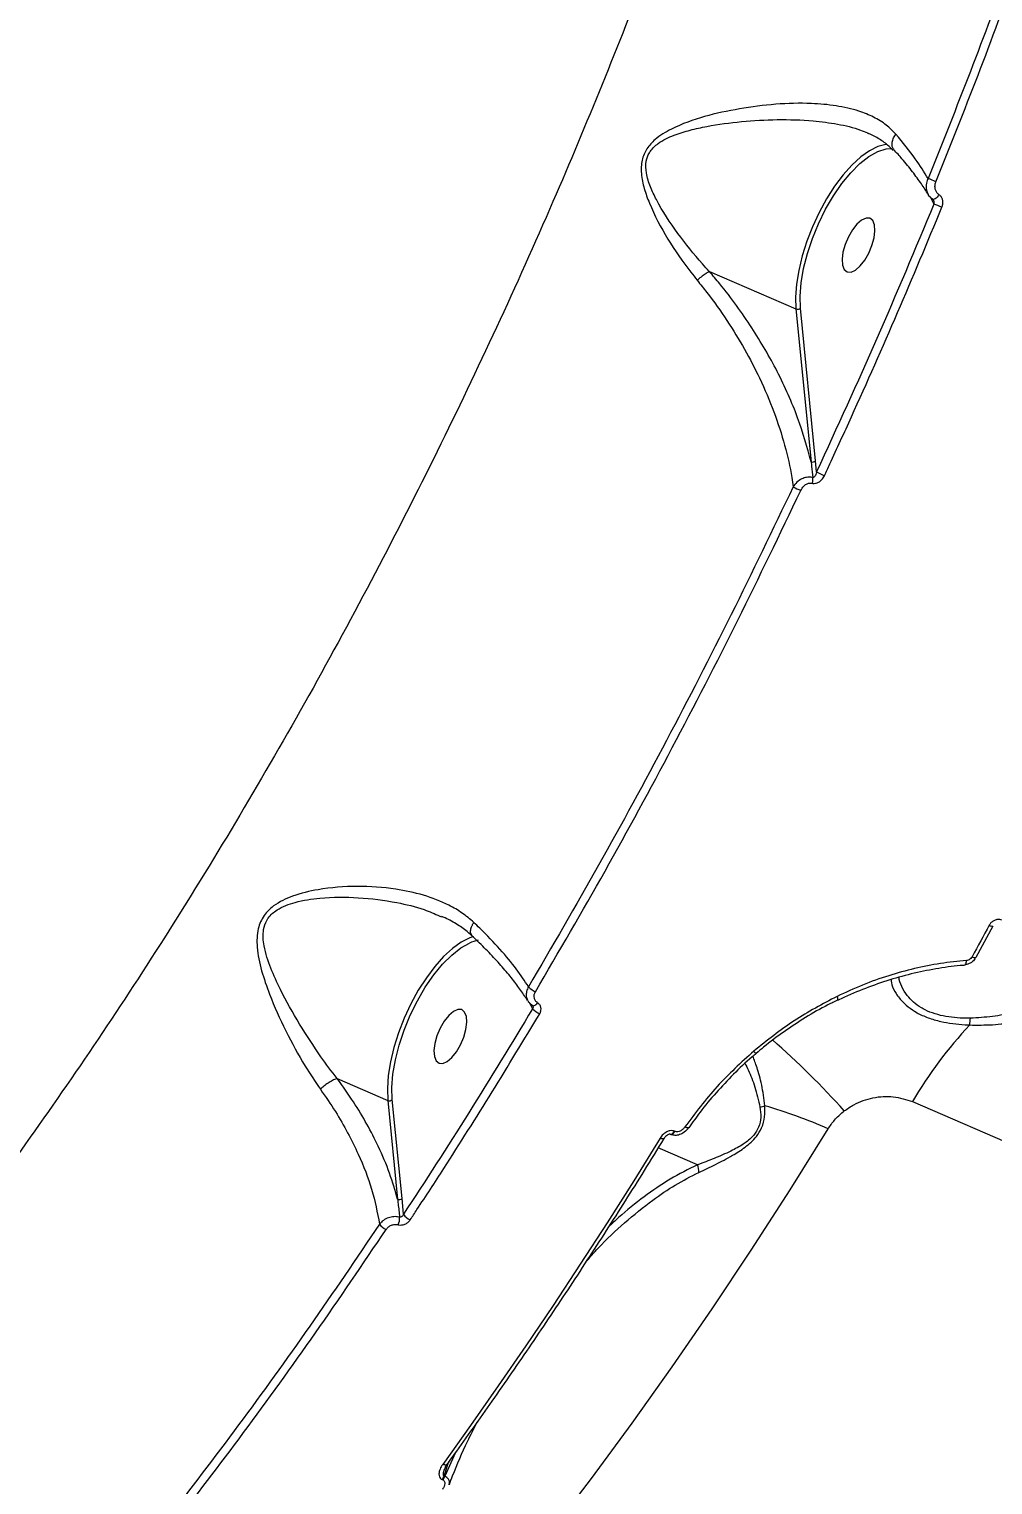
# Model space of a CAD drawing. Header units: millimetres. Extents: x -6901 to 7060, y -7557 to 6158.
# Drawn here: x 2382.1 to 2531, y -3239.3 to -3014.3 of the extents above; entities that cross this region are included whole.
import ezdxf

# ---------------------------------------------------------------- set-up
doc = ezdxf.new("R2010")
doc.units = ezdxf.units.MM
for name, color, linetype in [('DIKOM_ОБЪЕКТ', 7, 'Continuous'), ('DIKOM_РАЗМЕР_ЗОНА', 7, 'Continuous'), ('DIKOM_РАЗМЕР_ОБЪЕКТА', 7, 'Continuous')]:
    doc.layers.add(name, color=color, linetype=linetype)
doc.styles.add('style1', font='arial.ttf', dxfattribs={"width": 0.8})
doc.dimstyles.new('1-50', dxfattribs={"dimtxt": 300, "dimasz": 200, "dimexe": 100, "dimexo": 0, "dimgap": 100, "dimtad": 1, "dimtxsty": 'style1', "dimcen": 200, "dimclrd": 7, "dimclre": 7, "dimclrt": 7, "dimadec": 1, "dimazin": 2, "dimtfac": 1, "dimtmove": 0, "dimatfit": 2, "dimfxl": 0, "dimlwd": 25, "dimlwe": 18, "dimarcsym": 0})

# ---------------------------------------------------------------- blocks, each defined once
blk = doc.blocks.new('*D1')
at = {"layer": 'Defpoints', "color": 0, "transparency": 16777216}
for p in [(-4076.66, -462.32), (4983.51, -3127.59), (4983.51, -6854.07)]:
    blk.add_point(p, dxfattribs=at)
at = {"layer": 'DIKOM_РАЗМЕР_ОБЪЕКТА', "color": 7, "lineweight": 18, "transparency": 16777216}
for p, q in [((-4076.66, -462.32), (-4076.66, -6954.07)), ((4983.51, -3127.59), (4983.51, -6954.07))]:
    blk.add_line(p, q, dxfattribs=at)
at = {"layer": 'DIKOM_РАЗМЕР_ОБЪЕКТА', "color": 7, "lineweight": 25, "transparency": 16777216}
blk.add_line((-3876.66, -6854.07), (4783.51, -6854.07), dxfattribs=at)
at = {"layer": 'DIKOM_РАЗМЕР_ОБЪЕКТА', "color": 7, "transparency": 16777216}
for points in [[(-3876.66, -6820.74), (-3876.66, -6887.4), (-4076.66, -6854.07)], [(4783.51, -6820.74), (4783.51, -6887.4), (4983.51, -6854.07)]]:
    blk.add_solid(points, dxfattribs=at)
at = {"layer": 'DIKOM_РАЗМЕР_ОБЪЕКТА', "color": 7, "transparency": 16777216, "insert": (453.43, -6600.9), "char_height": 300, "attachment_point": 5, "style": 'style1'}
blk.add_mtext('9050', dxfattribs=at)
blk = doc.blocks.new('*D2')
at = {"layer": 'Defpoints', "color": 0, "transparency": 16777216}
for p in [(-1102.73, 4151.17), (-5819.23, -4492.42), (4721.24, -4492.42)]:
    blk.add_point(p, dxfattribs=at)
at = {"layer": 'DIKOM_РАЗМЕР_ОБЪЕКТА', "color": 7, "lineweight": 18, "transparency": 16777216}
for p, q in [((-1102.73, 4151.17), (-5919.23, 4151.17)), ((4721.24, -4492.42), (-5919.23, -4492.42))]:
    blk.add_line(p, q, dxfattribs=at)
at = {"layer": 'DIKOM_РАЗМЕР_ОБЪЕКТА', "color": 7, "lineweight": 25, "transparency": 16777216}
blk.add_line((-5819.23, 3951.17), (-5819.23, -4292.42), dxfattribs=at)
at = {"layer": 'DIKOM_РАЗМЕР_ОБЪЕКТА', "color": 7, "transparency": 16777216}
for points in [[(-5852.56, 3951.17), (-5785.89, 3951.17), (-5819.23, 4151.17)], [(-5852.56, -4292.42), (-5785.89, -4292.42), (-5819.23, -4492.42)]]:
    blk.add_solid(points, dxfattribs=at)
at = {"layer": 'DIKOM_РАЗМЕР_ОБЪЕКТА', "color": 7, "transparency": 16777216, "insert": (-6072.4, -170.63), "char_height": 300, "attachment_point": 5, "rotation": 90, "style": 'style1'}
blk.add_mtext('8650', dxfattribs=at)
blk = doc.blocks.new('*D3')
at = {"layer": 'Defpoints', "color": 0, "transparency": 16777216}
for p in [(-1553.27, 6158.28), (-6450.85, -6312.94), (5659.92, -6312.94)]:
    blk.add_point(p, dxfattribs=at)
at = {"layer": 'DIKOM_РАЗМЕР_ЗОНА', "color": 7, "lineweight": 18, "transparency": 16777216}
for p, q in [((-1553.27, 6158.28), (-6550.85, 6158.28)), ((5659.92, -6312.94), (-6550.85, -6312.94))]:
    blk.add_line(p, q, dxfattribs=at)
at = {"layer": 'DIKOM_РАЗМЕР_ЗОНА', "color": 7, "lineweight": 25, "transparency": 16777216}
blk.add_line((-6450.85, 5958.28), (-6450.85, -6112.94), dxfattribs=at)
at = {"layer": 'DIKOM_РАЗМЕР_ЗОНА', "color": 7, "transparency": 16777216}
for points in [[(-6484.18, 5958.28), (-6417.52, 5958.28), (-6450.85, 6158.28)], [(-6484.18, -6112.94), (-6417.52, -6112.94), (-6450.85, -6312.94)]]:
    blk.add_solid(points, dxfattribs=at)
at = {"layer": 'DIKOM_РАЗМЕР_ЗОНА', "color": 7, "transparency": 16777216, "insert": (-6704.02, -77.33), "char_height": 300, "attachment_point": 5, "rotation": 90, "style": 'style1'}
blk.add_mtext('12500', dxfattribs=at)
blk = doc.blocks.new('*D4')
at = {"layer": 'Defpoints', "color": 0, "transparency": 16777216}
for p in [(-5588.2, -1083.32), (7059.54, -2218.88), (7059.54, -7457.08)]:
    blk.add_point(p, dxfattribs=at)
at = {"layer": 'DIKOM_РАЗМЕР_ЗОНА', "color": 7, "lineweight": 18, "transparency": 16777216}
for p, q in [((-5588.2, -1083.32), (-5588.2, -7557.08)), ((7059.54, -2218.88), (7059.54, -7557.08))]:
    blk.add_line(p, q, dxfattribs=at)
at = {"layer": 'DIKOM_РАЗМЕР_ЗОНА', "color": 7, "lineweight": 25, "transparency": 16777216}
blk.add_line((-5388.2, -7457.08), (6859.54, -7457.08), dxfattribs=at)
at = {"layer": 'DIKOM_РАЗМЕР_ЗОНА', "color": 7, "transparency": 16777216}
for points in [[(-5388.2, -7423.74), (-5388.2, -7490.41), (-5588.2, -7457.08)], [(6859.54, -7423.74), (6859.54, -7490.41), (7059.54, -7457.08)]]:
    blk.add_solid(points, dxfattribs=at)
at = {"layer": 'DIKOM_РАЗМЕР_ЗОНА', "color": 7, "transparency": 16777216, "insert": (735.67, -7203.9), "char_height": 300, "attachment_point": 5, "style": 'style1'}
blk.add_mtext('12650', dxfattribs=at)

msp = doc.modelspace()

# ---------------------------------------------------------------- linework, layer by layer
at = {"layer": 'DIKOM_ОБЪЕКТ', "color": 7, "linetype": 'Continuous', "lineweight": 15}
for p, q in [((2511.663, -3030.345), (2512.109, -3030.526)), ((2521.27, -3040.142), (2521.92, -3041.341)), ((2487.238, -3051.763), (2500.618, -3057.557)), ((2500.618, -3057.557), (2502.95, -3081.164)), ((2503.643, -3081.036), (2501.311, -3057.429)), ((2503.803, -3082.731), (2503.643, -3081.036)), ((2445.604, -3151.391), (2445.842, -3151.49)), ((2531.033, -3152.914), (2528.398, -3157.782)), ((2526.717, -3158.987), (2526.528, -3158.998)), ((2526.716, -3158.876), (2526.722, -3158.875)), ((2459.393, -3164.695), (2459.931, -3165.686)), ((2429.76, -3176.485), (2437.556, -3179.862)), ((2437.556, -3179.862), (2439.064, -3195.125)), ((2439.757, -3194.997), (2438.249, -3179.734)), ((2518.61, -3180.053), (2807.467, -3305.151)), ((2481.263, -3185.122), (2481.186, -3185.089)), ((2481.921, -3184.651), (2481.843, -3184.617)), ((2484.031, -3184.079), (2484.027, -3184.087)), ((2485.412, -3189.812), (2479.338, -3187.181)), ((2439.984, -3197.455), (2439.757, -3194.997)), ((2448.01, -3234.257), (2446.349, -3237.932)), ((2446.249, -3237.888), (2447.006, -3235.658)), ((2445.957, -3238.459), (2446.057, -3238.503)), ((2446.349, -3237.932), (2446.249, -3237.888))]:
    msp.add_line(p, q, dxfattribs=at)
at = {"layer": 'DIKOM_ОБЪЕКТ', "color": 7, "linetype": 'Continuous', "lineweight": 15, "flags": 128}
for points in [[(2514.645, -3032.113), (2514.523, -3032.128), (2513.287, -3032.455), (2511.977, -3033.108), (2510.621, -3034.073), (2509.249, -3035.329), (2507.89, -3036.85), (2506.574, -3038.601), (2505.33, -3040.546), (2504.184, -3042.641), (2503.162, -3044.841), (2502.285, -3047.1), (2501.573, -3049.367), (2501.04, -3051.593), (2500.7, -3053.731), (2500.558, -3055.733), (2500.618, -3057.557)], [(2501.311, -3057.429), (2501.255, -3055.557), (2501.418, -3053.494), (2501.794, -3051.291), (2502.376, -3049), (2503.149, -3046.678), (2504.094, -3044.38), (2505.189, -3042.161), (2506.407, -3040.076), (2507.718, -3038.174), (2509.091, -3036.502), (2510.493, -3035.1), (2511.891, -3034.002), (2513.249, -3033.234), (2513.285, -3033.218)], [(2513.285, -3033.218), (2514.535, -3032.815), (2515.449, -3032.737)], [(2522.707, -3039.891), (2522.575, -3040.094), (2522.426, -3040.277), (2522.268, -3040.431), (2522.112, -3040.545), (2521.965, -3040.613), (2521.838, -3040.63), (2521.74, -3040.599)], [(2508.534, -3051.823), (2509.124, -3051.851), (2509.808, -3051.54), (2510.531, -3050.917), (2511.233, -3050.031), (2511.859, -3048.954), (2512.357, -3047.775), (2512.687, -3046.587), (2512.822, -3045.488), (2512.752, -3044.566), (2512.481, -3043.896), (2512.033, -3043.533), (2511.443, -3043.506), (2510.759, -3043.816), (2510.036, -3044.44), (2509.334, -3045.326), (2508.708, -3046.402), (2508.21, -3047.582), (2507.88, -3048.77), (2507.745, -3049.869), (2507.815, -3050.791), (2508.086, -3051.46), (2508.534, -3051.823)], [(2530.471, -3152.785), (2530.142, -3153.396), (2529.813, -3154.007), (2529.484, -3154.616), (2529.154, -3155.226), (2528.824, -3155.835), (2528.494, -3156.444), (2528.163, -3157.052), (2527.832, -3157.66)], [(2450.67, -3154.607), (2450.225, -3154.759), (2448.915, -3155.412), (2447.559, -3156.377), (2446.187, -3157.634), (2444.828, -3159.154), (2443.512, -3160.906), (2442.268, -3162.85), (2441.122, -3164.945), (2440.1, -3167.146), (2439.223, -3169.404), (2438.511, -3171.671), (2437.978, -3173.898), (2437.638, -3176.035), (2437.496, -3178.038), (2437.556, -3179.862)], [(2438.249, -3179.734), (2438.193, -3177.861), (2438.356, -3175.798), (2438.733, -3173.595), (2439.314, -3171.304), (2440.087, -3168.982), (2441.033, -3166.684), (2442.127, -3164.465), (2443.345, -3162.38), (2444.657, -3160.478), (2446.03, -3158.806), (2447.433, -3157.404), (2448.83, -3156.306), (2450.184, -3155.54)], [(2526.722, -3158.875), (2526.733, -3158.874), (2526.789, -3158.844), (2526.84, -3158.78), (2526.883, -3158.683), (2526.918, -3158.557), (2526.943, -3158.406), (2526.958, -3158.237)], [(2459.893, -3165.191), (2459.956, -3165.218), (2460.059, -3165.226), (2460.176, -3165.197), (2460.305, -3165.134), (2460.438, -3165.04), (2460.571, -3164.917), (2460.698, -3164.772)], [(2445.472, -3174.128), (2446.062, -3174.155), (2446.746, -3173.845), (2447.469, -3173.221), (2448.171, -3172.335), (2448.797, -3171.259), (2449.295, -3170.079), (2449.625, -3168.891), (2449.76, -3167.792), (2449.69, -3166.87), (2449.419, -3166.201), (2448.971, -3165.838), (2448.381, -3165.81), (2447.697, -3166.121), (2446.974, -3166.744), (2446.272, -3167.63), (2445.646, -3168.707), (2445.148, -3169.887), (2444.818, -3171.074), (2444.683, -3172.173), (2444.753, -3173.095), (2445.024, -3173.765), (2445.472, -3174.128)], [(2462.699, -3246.583), (2469.029, -3238.268), (2475.302, -3229.743), (2481.511, -3221.015), (2487.651, -3212.094), (2493.716, -3202.986), (2499.7, -3193.701), (2505.598, -3184.247)], [(2481.183, -3185.088), (2481.238, -3185.103), (2481.377, -3185.083), (2481.533, -3184.989), (2481.692, -3184.829), (2481.843, -3184.617)], [(2481.264, -3185.123), (2481.316, -3185.137), (2481.455, -3185.116), (2481.61, -3185.022), (2481.77, -3184.863), (2481.921, -3184.651)], [(2484.027, -3184.087), (2483.998, -3184.109), (2483.936, -3184.12), (2483.849, -3184.109), (2483.739, -3184.078), (2483.611, -3184.027), (2483.468, -3183.958)], [(2479.619, -3185.693), (2475.546, -3192.264), (2471.434, -3198.762), (2467.285, -3205.185), (2463.101, -3211.532), (2458.883, -3217.8), (2454.633, -3223.986), (2450.351, -3230.088), (2446.041, -3236.103)], [(2480.213, -3185.766), (2480.19, -3185.79), (2480.127, -3185.814), (2480.034, -3185.816), (2479.915, -3185.796), (2479.775, -3185.754), (2479.619, -3185.693)], [(2446.673, -3236.12), (2446.648, -3236.147), (2446.572, -3236.189), (2446.469, -3236.206), (2446.343, -3236.197), (2446.198, -3236.162), (2446.041, -3236.103)]]:
    msp.add_lwpolyline(points, dxfattribs=at)
at = {"layer": 'DIKOM_ОБЪЕКТ', "color": 7, "linetype": 'Continuous', "lineweight": 15}
for centre, radius, start, end in [((2516.029, -3052.041), 15.455, 66.32404, 71.15405), ((2516.328, -3057.372), 16.978, 66.25643, 70.77051), ((2500.867, -3056.966), 0.642, 247.18027, 313.77797), ((2503.199, -3080.572), 0.642, 247.18027, 313.77797), ((2501.329, -3083.858), 1.913, 340.71556, 7.42339), ((2509.768, -3072.079), 12.208, 240.75244, 247.02522), ((2505.773, -3075.199), 11.305, 240.37087, 246.97952), ((2530.908, -3152.165), 0.759, 234.82699, 279.48631), ((2453.227, -3162.706), 7.785, 102.81619, 113.00294), ((2528.255, -3157.071), 0.725, 234.32393, 281.38109), ((2461.499, -3160.298), 2.987, 222.37103, 247.77359), ((2506.224, -3164.262), 0.878, 357.3687, 32.65774), ((2462.064, -3163.869), 2.802, 220.4214, 248.18559), ((2515.717, -3166.528), 11.861, 351.86252, 356.93512), ((2576.191, -3213.835), 66.759, 136.88443, 149.60046), ((2409.955, -3269.404), 131.74, 41.85969, 48.64893), ((2495.23, -3171.412), 1.403, 216.30491, 237.11571), ((2437.805, -3179.271), 0.641, 247.16996, 313.80734), ((2494.673, -3178.067), 2.857, 277.57162, 293.55392), ((2473.58, -3256.982), 79.47, 66.24036, 73.75195), ((2482.465, -3190.921), 3.148, 358.98378, 20.62109), ((2439.313, -3194.534), 0.641, 247.16937, 313.80794), ((2438.158, -3197.707), 2.257, 213.78427, 247.84409), ((2437.132, -3198.068), 2.252, 333.71862, 4.0492), ((2441.843, -3196.262), 2.209, 212.68353, 248.33233), ((2444.191, -3237.196), 2.171, 324.42484, 341.41668), ((2444.291, -3237.24), 2.171, 324.42168, 341.41984)]:
    msp.add_arc(centre, radius, start, end, dxfattribs=at)
for points, knots in [([(2510.416, -2897.713), (2509.054, -2903.504), (2506.328, -2915.094), (2501.632, -2932.649), (2496.508, -2950.273), (2490.85, -2968.175), (2484.653, -2986.317), (2477.912, -3004.658), (2470.733, -3022.902), (2462.914, -3041.52), (2454.428, -3060.45), (2445.262, -3079.614), (2435.585, -3098.618), (2425.409, -3117.387), (2414.76, -3135.847), (2403.884, -3153.571), (2392.828, -3170.516), (2381.638, -3186.659), (2370.12, -3202.283), (2358.3, -3217.309), (2346.215, -3231.669), (2334.14, -3245.035), (2322.118, -3257.386), (2310.19, -3268.725), (2298.15, -3279.246), (2286.038, -3288.877), (2273.895, -3297.561), (2262.771, -3304.61), (2252.673, -3310.257), (2243.552, -3314.754), (2234.544, -3318.576), (2225.681, -3321.707), (2217.002, -3324.137), (2208.508, -3325.853), (2200.181, -3326.913), (2194.808, -3327.015), (2192.122, -3327.066)], [0, 0, 0, 0, 0.0277654, 0.0555639, 0.0833624, 0.1111276, 0.1400315, 0.168973, 0.1979143, 0.2268181, 0.2582449, 0.2896958, 0.3211226, 0.3534673, 0.3858386, 0.4181831, 0.4495061, 0.4808532, 0.5121759, 0.5444126, 0.5766757, 0.6089124, 0.6401611, 0.6714336, 0.702682, 0.7348413, 0.7670266, 0.7991857, 0.8241464, 0.8491071, 0.8742669, 0.8994269, 0.9244694, 0.9495121, 0.974756, 1, 1, 1, 1]), ([(2545.057, -2971.154), (2543.258, -2976.668), (2539.66, -2987.697), (2533.798, -3004.28), (2527.629, -3020.872), (2523.224, -3031.9), (2521.021, -3037.414)], [0, 0, 0, 0, 0.2491006, 0.4982005, 0.7491011, 1, 1, 1, 1]), ([(2522.235, -3037.887), (2524.427, -3032.4), (2528.811, -3021.427), (2534.982, -3004.839), (2540.874, -2988.18), (2544.507, -2977.047), (2546.323, -2971.481)], [0, 0, 0, 0, 0.2491004, 0.4981993, 0.7490996, 1, 1, 1, 1]), ([(2516.062, -3030.549), (2515.587, -3030.064), (2514.591, -3029.046), (2512.64, -3027.869), (2510.07, -3026.821), (2506.841, -3026.092), (2502.528, -3025.706), (2497.489, -3025.832), (2491.931, -3026.564), (2486.473, -3027.71), (2482.059, -3029.28), (2479.069, -3031.056), (2477.496, -3032.742), (2476.72, -3034.604), (2476.665, -3036.755), (2477.129, -3038.979), (2478.394, -3042.408), (2480.713, -3046.818), (2483.412, -3050.692), (2485.028, -3052.717), (2485.359, -3053.132)], [0, 0, 0, 0, 0.0399729, 0.0838386, 0.1277319, 0.1889334, 0.2502304, 0.3350388, 0.4199807, 0.5024355, 0.584612, 0.6297422, 0.6580811, 0.6869136, 0.7180002, 0.7532862, 0.7887217, 0.882241, 0.9758685, 1, 1, 1, 1]), ([(2487.229, -3051.761), (2487.228, -3051.76), (2486.87, -3051.375), (2485.167, -3049.499), (2482.267, -3045.898), (2479.603, -3041.872), (2478.09, -3038.688), (2477.451, -3036.696), (2477.358, -3034.85), (2477.769, -3033.719), (2478.375, -3032.783), (2479.561, -3031.678), (2481.71, -3030.676), (2484.264, -3029.882), (2487.74, -3029.134), (2492.238, -3028.523), (2497.768, -3028.221), (2502.761, -3028.368), (2507.065, -3028.952), (2509.885, -3029.592), (2511.31, -3030.195), (2511.663, -3030.345)], [0, 0, 0, 0, 0.0000996, 0.0275876, 0.1329737, 0.2406625, 0.2789778, 0.3180029, 0.3501128, 0.3737536, 0.3791616, 0.4083365, 0.4570497, 0.5030321, 0.5490716, 0.643367, 0.7395677, 0.8378607, 0.9065385, 0.9768494, 1, 1, 1, 1]), ([(2515.611, -3033.056), (2515.342, -3032.774), (2514.681, -3032.079), (2513.368, -3031.172), (2512.218, -3030.633), (2511.657, -3030.37)], [0, 0, 0, 0, 0.2590998, 0.63835, 1, 1, 1, 1]), ([(2515.767, -3032.928), (2515.679, -3032.817), (2515.475, -3032.561), (2515.428, -3031.972), (2515.592, -3031.3), (2515.861, -3030.817), (2516.035, -3030.585), (2516.062, -3030.549)], [0, 0, 0, 0, 0.1999885, 0.4613185, 0.7226514, 0.9578047, 1, 1, 1, 1]), ([(2521.021, -3037.414), (2520.41, -3036.412), (2519.083, -3034.235), (2517.12, -3031.841), (2516.062, -3030.549)], [0, 0, 0, 0, 0.4604869, 1, 1, 1, 1]), ([(2521.035, -3039.86), (2520.702, -3039.323), (2520.006, -3038.205), (2518.64, -3036.354), (2517.223, -3034.588), (2516.17, -3033.425), (2515.744, -3032.954)], [0, 0, 0, 0, 0.2550332, 0.5317477, 0.8107607, 1, 1, 1, 1]), ([(2521.021, -3037.414), (2520.975, -3037.515), (2520.806, -3037.886), (2520.683, -3038.558), (2520.751, -3039.311), (2520.966, -3039.69), (2521.056, -3039.849)], [0, 0, 0, 0, 0.1250228, 0.4599969, 0.7740702, 1, 1, 1, 1]), ([(2522.707, -3039.891), (2522.59, -3039.793), (2522.355, -3039.599), (2522.145, -3039.151), (2522.065, -3038.634), (2522.122, -3038.195), (2522.211, -3037.953), (2522.235, -3037.887)], [0, 0, 0, 0, 0.2169127, 0.4334595, 0.6620053, 0.908095, 1, 1, 1, 1]), ([(2521.92, -3041.341), (2519.026, -3048.284), (2513.229, -3062.192), (2506.948, -3075.878), (2503.803, -3082.731)], [0, 0, 0, 0, 0.4992726, 1, 1, 1, 1]), ([(2521.746, -3040.591), (2521.72, -3040.578), (2521.458, -3040.444), (2521.197, -3040.181), (2521.069, -3039.891), (2521.05, -3039.846)], [0, 0, 0, 0, 0.0855068, 0.8593875, 1, 1, 1, 1]), ([(2521.821, -3040.699), (2521.817, -3040.69), (2521.796, -3040.638), (2521.762, -3040.613), (2521.745, -3040.603), (2521.74, -3040.601)], [0, 0, 0, 0, 0.1446385, 0.7932694, 1, 1, 1, 1]), ([(2521.819, -3040.7), (2521.838, -3040.735), (2521.893, -3040.835), (2521.93, -3041.028), (2521.937, -3041.208), (2521.923, -3041.312), (2521.92, -3041.341)], [0, 0, 0, 0, 0.1709653, 0.4914883, 0.8589535, 1, 1, 1, 1]), ([(2523.164, -3041.831), (2523.188, -3041.767), (2523.275, -3041.533), (2523.332, -3041.111), (2523.257, -3040.611), (2523.053, -3040.175), (2522.823, -3039.986), (2522.707, -3039.891)], [0, 0, 0, 0, 0.0918496, 0.3355672, 0.5630863, 0.7814297, 1, 1, 1, 1]), ([(2505.003, -3083.319), (2505.284, -3082.715), (2506.688, -3079.697), (2510.522, -3071.329), (2516.382, -3058.13), (2520.902, -3047.267), (2523.164, -3041.831)], [0, 0, 0, 0, 0.0441434, 0.2207138, 0.6100126, 1, 1, 1, 1]), ([(2487.229, -3051.761), (2487.067, -3051.853), (2486.742, -3052.035), (2486.112, -3052.494), (2485.64, -3052.883), (2485.396, -3053.099), (2485.359, -3053.132)], [0, 0, 0, 0, 0.3157201, 0.631457, 0.9437909, 1, 1, 1, 1]), ([(2487.238, -3051.763), (2487.237, -3051.762), (2487.234, -3051.761), (2487.231, -3051.761), (2487.23, -3051.761), (2487.229, -3051.761)], [0, 0, 0, 0, 0.4256968, 0.7812497, 1, 1, 1, 1]), ([(2502.95, -3081.164), (2502.336, -3078.915), (2501.407, -3075.515), (2499.461, -3070.805), (2497.25, -3066.166), (2494.572, -3061.54), (2491.467, -3057.032), (2489.248, -3054.129), (2487.778, -3052.398), (2487.238, -3051.763)], [0, 0, 0, 0, 0.2355396, 0.3560371, 0.4765283, 0.7016586, 0.8172963, 0.9329168, 1, 1, 1, 1]), ([(2485.359, -3053.132), (2485.86, -3053.754), (2487.494, -3055.783), (2490.006, -3059.333), (2492.717, -3063.764), (2495.174, -3068.497), (2497.287, -3073.481), (2498.955, -3078.641), (2499.813, -3082.472), (2500.116, -3084.558), (2500.184, -3085.025)], [0, 0, 0, 0, 0.0601212, 0.1962357, 0.3328169, 0.469062, 0.6303277, 0.792114, 0.9534353, 1, 1, 1, 1]), ([(2502.95, -3081.164), (2502.979, -3081.401), (2503.077, -3082.216), (2503.164, -3083.032), (2503.227, -3083.61)], [0, 0, 0, 0, 0.2912901, 1, 1, 1, 1]), ([(2503.227, -3083.61), (2503.184, -3083.6), (2502.933, -3083.539), (2502.416, -3083.52), (2501.655, -3083.711), (2500.89, -3084.161), (2500.417, -3084.661), (2500.217, -3084.973), (2500.184, -3085.025)], [0, 0, 0, 0, 0.0395117, 0.2326456, 0.4437392, 0.6867545, 0.9479463, 1, 1, 1, 1]), ([(2503.135, -3084.489), (2503.167, -3084.497), (2503.329, -3084.534), (2503.664, -3084.523), (2504.139, -3084.34), (2504.642, -3083.945), (2504.875, -3083.541), (2505.003, -3083.319)], [0, 0, 0, 0, 0.0440735, 0.2245521, 0.4337825, 0.6875183, 1, 1, 1, 1]), ([(2503.803, -3082.731), (2503.768, -3082.872), (2503.706, -3083.118), (2503.56, -3083.398), (2503.424, -3083.551), (2503.321, -3083.604), (2503.264, -3083.614), (2503.237, -3083.611), (2503.227, -3083.61)], [0, 0, 0, 0, 0.3693765, 0.6445048, 0.8371819, 0.9270435, 0.9712032, 1, 1, 1, 1]), ([(2500.184, -3085.025), (2497.019, -3091.638), (2490.689, -3104.864), (2480.632, -3124.36), (2470.207, -3143.594), (2462.93, -3156.072), (2459.292, -3162.311)], [0, 0, 0, 0, 0.2485971, 0.4971949, 0.7485974, 1, 1, 1, 1]), ([(2460.369, -3163.063), (2463.975, -3156.88), (2471.187, -3144.515), (2481.602, -3125.317), (2491.728, -3105.71), (2498.144, -3092.305), (2501.352, -3085.603)], [0, 0, 0, 0, 0.2485952, 0.4971922, 0.7485965, 1, 1, 1, 1]), ([(2501.352, -3085.603), (2501.481, -3085.381), (2501.708, -3084.991), (2502.195, -3084.617), (2502.645, -3084.451), (2502.959, -3084.447), (2503.11, -3084.483), (2503.135, -3084.489)], [0, 0, 0, 0, 0.3277118, 0.5739026, 0.7796258, 0.9627585, 1, 1, 1, 1]), ([(2450.845, -3152.355), (2450.259, -3151.856), (2449.085, -3150.859), (2446.524, -3149.384), (2443.114, -3148.06), (2438.346, -3147.043), (2432.843, -3146.636), (2427.437, -3147.065), (2423.049, -3148.099), (2420.148, -3149.468), (2418.298, -3151.27), (2417.342, -3153.504), (2417.284, -3156.45), (2417.988, -3159.847), (2419.508, -3164.164), (2421.714, -3169.133), (2424.419, -3174.099), (2426.344, -3176.954), (2427.138, -3178.13)], [0, 0, 0, 0, 0.0404305, 0.0808829, 0.1509579, 0.221147, 0.3139216, 0.4066916, 0.468098, 0.5184402, 0.5509399, 0.5857416, 0.6308312, 0.6892169, 0.747831, 0.8412627, 0.9345783, 1, 1, 1, 1]), ([(2429.752, -3176.484), (2429.751, -3176.483), (2428.877, -3175.407), (2426.859, -3172.664), (2423.844, -3168.047), (2421.264, -3163.451), (2419.418, -3159.426), (2418.394, -3156.345), (2418.189, -3153.788), (2418.667, -3152.341), (2419.339, -3151.288), (2420.308, -3150.43), (2421.784, -3149.705), (2423.988, -3148.991), (2427.761, -3148.43), (2433.076, -3148.407), (2438.472, -3149.115), (2442.713, -3150.117), (2444.801, -3151.037), (2445.604, -3151.391)], [0, 0, 0, 0, 0.0000663, 0.0748589, 0.1804722, 0.2890196, 0.3539002, 0.4199198, 0.4676836, 0.4950479, 0.5031332, 0.5363247, 0.5629617, 0.5903648, 0.6587949, 0.7635419, 0.8709195, 0.95036, 1, 1, 1, 1]), ([(2450.569, -3154.46), (2450.382, -3154.274), (2449.731, -3153.627), (2448.33, -3152.693), (2446.936, -3151.872), (2446.045, -3151.513), (2445.862, -3151.44)], [0, 0, 0, 0, 0.1479241, 0.5150785, 0.9003454, 1, 1, 1, 1]), ([(2450.587, -3154.408), (2450.506, -3154.303), (2450.334, -3154.079), (2450.334, -3153.521), (2450.509, -3152.954), (2450.717, -3152.557), (2450.821, -3152.392), (2450.845, -3152.355)], [0, 0, 0, 0, 0.2458527, 0.5222403, 0.798665, 0.9539503, 1, 1, 1, 1]), ([(2459.292, -3162.311), (2458.7, -3161.397), (2457.506, -3159.552), (2454.949, -3156.49), (2452.622, -3154.052), (2451.155, -3152.651), (2450.845, -3152.355)], [0, 0, 0, 0, 0.2991591, 0.6039853, 0.9163482, 1, 1, 1, 1]), ([(2532.41, -3152.015), (2532.315, -3151.982), (2532.077, -3151.898), (2531.645, -3151.904), (2531.172, -3152.063), (2530.749, -3152.362), (2530.563, -3152.644), (2530.471, -3152.785)], [0, 0, 0, 0, 0.1406239, 0.3550871, 0.5698385, 0.7848374, 1, 1, 1, 1]), ([(2459.156, -3164.469), (2458.827, -3163.95), (2458.155, -3162.887), (2456.836, -3161.129), (2455.278, -3159.25), (2453.469, -3157.278), (2451.891, -3155.663), (2450.854, -3154.7), (2450.563, -3154.43)], [0, 0, 0, 0, 0.1761918, 0.361008, 0.5481991, 0.7368728, 0.926189, 1, 1, 1, 1]), ([(2526.958, -3158.237), (2525.617, -3158.37), (2522.936, -3158.636), (2518.916, -3159.443), (2514.894, -3160.552), (2510.887, -3161.972), (2508.271, -3163.183), (2506.964, -3163.788)], [0, 0, 0, 0, 0.1976822, 0.3953878, 0.5930895, 0.7965443, 1, 1, 1, 1]), ([(2528.382, -3157.775), (2528.343, -3157.854), (2528.192, -3158.156), (2527.728, -3158.557), (2527.169, -3158.847), (2526.816, -3158.845), (2526.722, -3158.845)], [0, 0, 0, 0, 0.1274635, 0.4870234, 0.8619783, 1, 1, 1, 1]), ([(2527.832, -3157.66), (2527.77, -3157.754), (2527.645, -3157.941), (2527.361, -3158.138), (2527.121, -3158.22), (2526.986, -3158.234), (2526.958, -3158.237)], [0, 0, 0, 0, 0.3067337, 0.613295, 0.919489, 1, 1, 1, 1]), ([(2526.528, -3158.998), (2526.353, -3159.008), (2524.921, -3159.085), (2522.208, -3159.506), (2518.408, -3160.276), (2514.619, -3161.345), (2510.891, -3162.708), (2508.39, -3163.732), (2507.173, -3164.366), (2507.14, -3164.383)], [0, 0, 0, 0, 0.0266954, 0.2187397, 0.4120457, 0.6061785, 0.8006274, 0.9946998, 1, 1, 1, 1]), ([(2459.292, -3162.311), (2459.262, -3162.364), (2459.096, -3162.65), (2458.921, -3163.212), (2458.924, -3163.915), (2459.123, -3164.284), (2459.209, -3164.442)], [0, 0, 0, 0, 0.0755415, 0.4121035, 0.7486588, 1, 1, 1, 1]), ([(2515.337, -3161.194), (2515.335, -3161.35), (2515.33, -3161.905), (2515.826, -3163.006), (2516.699, -3164.274), (2517.897, -3165.4), (2519.271, -3166.333), (2520.98, -3167.115), (2523.425, -3167.839), (2525.685, -3168.122), (2527.221, -3168.195), (2527.458, -3168.207)], [0, 0, 0, 0, 0.0569542, 0.2024335, 0.347755, 0.454917, 0.5619544, 0.6709186, 0.7798714, 0.9659685, 1, 1, 1, 1]), ([(2527.561, -3167.162), (2527.337, -3167.162), (2525.903, -3167.162), (2523.843, -3166.986), (2521.665, -3166.384), (2520.594, -3165.905), (2519.605, -3165.336), (2518.71, -3164.674), (2517.648, -3163.541), (2516.926, -3162.255), (2516.542, -3161.286), (2516.555, -3160.856), (2516.555, -3160.85)], [0, 0, 0, 0, 0.0361582, 0.2315579, 0.3352185, 0.4388873, 0.4584212, 0.5714066, 0.6845766, 0.8410003, 0.9976454, 1, 1, 1, 1]), ([(2550.096, -3162.332), (2549.489, -3162.493), (2548.192, -3162.837), (2545.592, -3163.509), (2542.359, -3164.352), (2538.547, -3165.337), (2534.649, -3166.247), (2530.947, -3166.964), (2528.7, -3167.095), (2527.561, -3167.162)], [0, 0, 0, 0, 0.122707, 0.2624616, 0.4060163, 0.5749225, 0.7482624, 0.8723683, 1, 1, 1, 1]), ([(2459.901, -3165.18), (2459.858, -3165.157), (2459.576, -3165.011), (2459.391, -3164.747), (2459.234, -3164.522)], [0, 0, 0, 0, 0.1525079, 1, 1, 1, 1]), ([(2459.941, -3165.247), (2459.938, -3165.238), (2459.933, -3165.218), (2459.901, -3165.201), (2459.885, -3165.192)], [0, 0, 0, 0, 0.4996818, 1, 1, 1, 1]), ([(2460.698, -3164.772), (2460.582, -3164.678), (2460.348, -3164.491), (2460.17, -3164.074), (2460.147, -3163.615), (2460.252, -3163.269), (2460.351, -3163.095), (2460.369, -3163.063)], [0, 0, 0, 0, 0.2363944, 0.4729437, 0.7099077, 0.9468478, 1, 1, 1, 1]), ([(2461.023, -3166.47), (2461.041, -3166.438), (2461.14, -3166.264), (2461.245, -3165.92), (2461.223, -3165.464), (2461.046, -3165.051), (2460.814, -3164.865), (2460.698, -3164.772)], [0, 0, 0, 0, 0.054606, 0.2913912, 0.5278429, 0.7639411, 1, 1, 1, 1]), ([(2506.964, -3163.788), (2504.716, -3164.978), (2500.169, -3167.385), (2496.138, -3170.611), (2494.099, -3172.243)], [0, 0, 0, 0, 0.4941779, 1, 1, 1, 1]), ([(2507.121, -3164.339), (2506.592, -3164.588), (2504.874, -3165.4), (2502.076, -3167.029), (2498.761, -3169.212), (2496.228, -3171.089), (2494.861, -3172.285), (2494.487, -3172.612)], [0, 0, 0, 0, 0.1164026, 0.3781762, 0.6399575, 0.9014892, 1, 1, 1, 1]), ([(2527.458, -3168.207), (2528.631, -3168.214), (2531.018, -3168.228), (2534.929, -3167.763), (2539.111, -3167.109), (2543.109, -3166.387), (2546.538, -3165.76), (2549.252, -3165.271), (2550.593, -3165.021), (2551.214, -3164.905)], [0, 0, 0, 0, 0.1260995, 0.2567273, 0.4243368, 0.5968654, 0.7352985, 0.8775708, 1, 1, 1, 1]), ([(2459.931, -3165.686), (2456.667, -3171.082), (2450.132, -3181.887), (2443.369, -3192.262), (2439.984, -3197.455)], [0, 0, 0, 0, 0.4994515, 1, 1, 1, 1]), ([(2441.028, -3198.314), (2441.373, -3197.79), (2443.102, -3195.168), (2447.342, -3188.639), (2453.698, -3178.603), (2458.58, -3170.516), (2461.023, -3166.47)], [0, 0, 0, 0, 0.0507636, 0.2538473, 0.6266945, 1, 1, 1, 1]), ([(2459.939, -3165.248), (2459.955, -3165.278), (2459.995, -3165.352), (2459.999, -3165.496), (2459.968, -3165.614), (2459.937, -3165.674), (2459.931, -3165.686)], [0, 0, 0, 0, 0.2307427, 0.5753738, 0.9204166, 1, 1, 1, 1]), ([(2494.099, -3172.243), (2492.144, -3174.023), (2488.184, -3177.626), (2485.053, -3181.83), (2483.468, -3183.958)], [0, 0, 0, 0, 0.4938426, 1, 1, 1, 1]), ([(2494.482, -3172.608), (2494.262, -3172.788), (2493.025, -3173.793), (2490.935, -3175.81), (2488.245, -3178.653), (2485.935, -3181.423), (2484.625, -3183.285), (2484.056, -3184.095)], [0, 0, 0, 0, 0.0541069, 0.3032949, 0.5539771, 0.8060679, 1, 1, 1, 1]), ([(2492.752, -3174.151), (2492.924, -3174.494), (2493.432, -3175.509), (2494.318, -3177.723), (2494.806, -3179.841), (2495.05, -3180.899)], [0, 0, 0, 0, 0.2039063, 0.6023178, 1, 1, 1, 1]), ([(2495.815, -3180.686), (2495.667, -3179.587), (2495.372, -3177.386), (2494.634, -3174.829), (2494.175, -3173.593), (2493.966, -3173.032)], [0, 0, 0, 0, 0.3525217, 0.7056722, 1, 1, 1, 1]), ([(2429.752, -3176.484), (2429.567, -3176.547), (2429.198, -3176.674), (2428.507, -3177.06), (2427.828, -3177.53), (2427.377, -3177.905), (2427.171, -3178.099), (2427.138, -3178.13)], [0, 0, 0, 0, 0.2440021, 0.4880119, 0.7320269, 0.9570813, 1, 1, 1, 1]), ([(2427.138, -3178.13), (2427.933, -3179.281), (2429.469, -3181.504), (2431.405, -3184.865), (2433.399, -3188.893), (2435.265, -3193.698), (2435.94, -3197.192), (2436.282, -3198.962)], [0, 0, 0, 0, 0.1647901, 0.31844, 0.473517, 0.7333109, 1, 1, 1, 1]), ([(2429.76, -3176.485), (2429.758, -3176.485), (2429.756, -3176.484), (2429.753, -3176.484), (2429.752, -3176.484), (2429.752, -3176.484)], [0, 0, 0, 0, 0.5017034, 0.9170522, 1, 1, 1, 1]), ([(2439.064, -3195.125), (2438.683, -3193.797), (2437.916, -3191.123), (2436.263, -3187.223), (2434.366, -3183.533), (2432.275, -3180.02), (2430.615, -3177.687), (2429.76, -3176.485)], [0, 0, 0, 0, 0.2198975, 0.4427717, 0.6236674, 0.8062576, 1, 1, 1, 1]), ([(2495.05, -3180.899), (2495.119, -3181.417), (2495.249, -3182.394), (2494.974, -3183.921), (2494.111, -3185.352), (2493.158, -3186.159), (2491.956, -3186.977), (2490.349, -3187.833), (2487.958, -3188.856), (2486.261, -3189.493), (2485.412, -3189.812)], [0, 0, 0, 0, 0.1297975, 0.2451261, 0.3384672, 0.4557867, 0.4772342, 0.6177238, 0.8086933, 1, 1, 1, 1]), ([(2485.613, -3190.976), (2486.471, -3190.574), (2488.185, -3189.769), (2490.613, -3188.503), (2492.798, -3187.133), (2494.426, -3185.676), (2495.442, -3184), (2495.862, -3182.334), (2495.831, -3181.25), (2495.815, -3180.686)], [0, 0, 0, 0, 0.1847833, 0.3692525, 0.5090864, 0.6522176, 0.7508549, 0.8702085, 1, 1, 1, 1]), ([(2508.073, -3181.493), (2508.556, -3181.156), (2509.909, -3180.212), (2512.532, -3179.322), (2515.726, -3179.109), (2517.643, -3179.736), (2518.61, -3180.053)], [0, 0, 0, 0, 0.1529639, 0.428376, 0.7114392, 1, 1, 1, 1]), ([(2505.598, -3184.247), (2505.628, -3184.199), (2505.957, -3183.67), (2506.7, -3182.675), (2507.609, -3181.892), (2508.073, -3181.493)], [0, 0, 0, 0, 0.0468192, 0.5142564, 1, 1, 1, 1]), ([(2481.843, -3184.617), (2481.748, -3184.586), (2481.528, -3184.513), (2481.104, -3184.54), (2480.589, -3184.726), (2480.04, -3185.112), (2479.764, -3185.492), (2479.619, -3185.693)], [0, 0, 0, 0, 0.1205795, 0.278361, 0.4705997, 0.7208182, 1, 1, 1, 1]), ([(2481.183, -3185.088), (2481.184, -3185.088), (2481.185, -3185.089), (2481.163, -3185.084), (2481.106, -3185.085), (2481.025, -3185.099), (2480.899, -3185.14), (2480.709, -3185.237), (2480.46, -3185.435), (2480.288, -3185.633), (2480.219, -3185.758), (2480.214, -3185.767)], [0, 0, 0, 0, 0.0616773, 0.1154552, 0.1689633, 0.2266973, 0.3147737, 0.4482355, 0.6648238, 0.977531, 1, 1, 1, 1]), ([(2484.016, -3184.079), (2483.967, -3184.153), (2483.751, -3184.485), (2483.222, -3184.916), (2482.487, -3185.234), (2481.812, -3185.305), (2481.436, -3185.17), (2481.27, -3185.111)], [0, 0, 0, 0, 0.0840176, 0.3781278, 0.6205587, 0.8330686, 1, 1, 1, 1]), ([(2483.468, -3183.958), (2483.364, -3184.088), (2483.157, -3184.342), (2482.764, -3184.595), (2482.395, -3184.711), (2482.114, -3184.717), (2481.975, -3184.669), (2481.921, -3184.651)], [0, 0, 0, 0, 0.2734938, 0.5393468, 0.7386972, 0.8989194, 1, 1, 1, 1]), ([(2480.213, -3185.766), (2479.196, -3187.416), (2476.246, -3192.201), (2471.303, -3200.009), (2465.362, -3209.137), (2459.349, -3218.103), (2453.377, -3226.749), (2449.136, -3232.714), (2446.93, -3235.764), (2446.673, -3236.12)], [0, 0, 0, 0, 0.0939957, 0.272595, 0.4512015, 0.6298092, 0.8084229, 0.9776438, 1, 1, 1, 1]), ([(2485.412, -3189.812), (2483.983, -3190.52), (2481.122, -3191.938), (2477.082, -3194.746), (2473.91, -3197.255), (2472.154, -3198.946), (2471.627, -3199.454)], [0, 0, 0, 0, 0.287425, 0.5750524, 0.8723656, 1, 1, 1, 1]), ([(2468.102, -3204.883), (2468.752, -3204.136), (2470.646, -3201.957), (2474.123, -3198.726), (2478.099, -3195.481), (2481.939, -3192.864), (2484.385, -3191.607), (2485.613, -3190.976)], [0, 0, 0, 0, 0.1290218, 0.3765505, 0.6256608, 0.8121114, 1, 1, 1, 1]), ([(2439.064, -3195.125), (2439.093, -3195.363), (2439.207, -3196.291), (2439.305, -3197.219), (2439.378, -3197.909)], [0, 0, 0, 0, 0.2563817, 1, 1, 1, 1]), ([(2436.282, -3198.962), (2432.7, -3204.266), (2425.535, -3214.874), (2414.498, -3230.148), (2403.27, -3244.904), (2393.707, -3256.8), (2387.897, -3263.66), (2385.923, -3265.99)], [0, 0, 0, 0, 0.2203111, 0.4406225, 0.6630844, 0.885546, 1, 1, 1, 1]), ([(2439.378, -3197.909), (2439.343, -3197.9), (2439.06, -3197.829), (2438.469, -3197.789), (2437.623, -3197.967), (2436.831, -3198.364), (2436.465, -3198.763), (2436.282, -3198.962)], [0, 0, 0, 0, 0.03333, 0.2664392, 0.5082564, 0.7552711, 1, 1, 1, 1]), ([(2439.151, -3199.066), (2439.171, -3199.071), (2439.342, -3199.116), (2439.705, -3199.136), (2440.222, -3199.004), (2440.701, -3198.725), (2440.919, -3198.451), (2441.028, -3198.314)], [0, 0, 0, 0, 0.0299251, 0.2617964, 0.5039464, 0.7519955, 1, 1, 1, 1]), ([(2439.984, -3197.455), (2439.951, -3197.524), (2439.885, -3197.66), (2439.735, -3197.816), (2439.578, -3197.905), (2439.462, -3197.92), (2439.402, -3197.914), (2439.385, -3197.911), (2439.378, -3197.909)], [0, 0, 0, 0, 0.2725747, 0.5326088, 0.766748, 0.9319451, 0.9740826, 1, 1, 1, 1]), ([(2386.834, -3266.979), (2388.812, -3264.643), (2394.598, -3257.812), (2404.109, -3245.983), (2415.329, -3231.25), (2426.429, -3215.9), (2433.681, -3205.165), (2437.307, -3199.798)], [0, 0, 0, 0, 0.1144546, 0.3347656, 0.5550772, 0.777538, 1, 1, 1, 1]), ([(2437.307, -3199.798), (2437.414, -3199.664), (2437.629, -3199.396), (2438.098, -3199.124), (2438.604, -3198.996), (2438.96, -3199.015), (2439.13, -3199.06), (2439.151, -3199.066)], [0, 0, 0, 0, 0.2478839, 0.4959068, 0.7364523, 0.9670323, 1, 1, 1, 1]), ([(2451.318, -3229.605), (2450.816, -3230.601), (2449.451, -3233.311), (2448.025, -3236.545), (2447.181, -3238.814), (2447.014, -3239.264)], [0, 0, 0, 0, 0.3179054, 0.8645982, 1, 1, 1, 1]), ([(2446.041, -3236.103), (2445.887, -3236.348), (2445.589, -3236.82), (2445.433, -3237.493), (2445.5, -3237.981), (2445.676, -3238.294), (2445.863, -3238.404), (2445.957, -3238.459)], [0, 0, 0, 0, 0.3047629, 0.5876382, 0.7664624, 0.8828769, 1, 1, 1, 1]), ([(2446.249, -3237.888), (2446.235, -3237.88), (2446.206, -3237.862), (2446.172, -3237.797), (2446.14, -3237.626), (2446.185, -3237.223), (2446.327, -3236.885), (2446.421, -3236.661)], [0, 0, 0, 0, 0.0386679, 0.0864906, 0.17312, 0.4516036, 1, 1, 1, 1]), ([(2446.693, -3236.129), (2446.642, -3236.187), (2446.473, -3236.381), (2446.408, -3236.582), (2446.362, -3236.723)], [0, 0, 0, 0, 0.2995635, 1, 1, 1, 1]), ([(2446.057, -3238.503), (2446.118, -3238.538), (2446.239, -3238.609), (2446.35, -3238.807), (2446.39, -3239.111), (2446.288, -3239.527), (2446.102, -3239.818), (2446.005, -3239.97)], [0, 0, 0, 0, 0.1206317, 0.2406755, 0.4168572, 0.6950012, 1, 1, 1, 1]), ([(2447.027, -3239.269), (2447.069, -3239.099), (2447.143, -3238.805), (2446.968, -3238.417), (2446.708, -3238.13), (2446.471, -3237.999), (2446.349, -3237.932)], [0, 0, 0, 0, 0.3483826, 0.6062784, 0.797818, 1, 1, 1, 1])]:
    msp.add_open_spline(points, degree=3, knots=knots, dxfattribs=at)

# ---------------------------------------------------------------- dimensions: what is measured, and where the dimension line sits
at = {"layer": 'DIKOM_РАЗМЕР_ЗОНА'}
dim = msp.add_linear_dim(base=(-6450.85, -6312.937), p1=(-1553.272, 6158.285), p2=(5659.925, -6312.937), angle=90, text='12500', dimstyle='1-50', dxfattribs=at)
dim.commit()
dim.dimension.update_dxf_attribs({"geometry": '*D3', "text_midpoint": (-6450.85, -77.326), "dimtype": 160})
dim = msp.add_linear_dim(base=(7059.538, -7457.077), p1=(-5588.199, -1083.325), p2=(7059.538, -2218.883), text='12650', dimstyle='1-50', dxfattribs=at)
dim.commit()
dim.dimension.update_dxf_attribs({"geometry": '*D4', "text_midpoint": (735.669, -7457.077), "dimtype": 160})
at = {"layer": 'DIKOM_РАЗМЕР_ОБЪЕКТА'}
dim = msp.add_linear_dim(base=(-5819.225, -4492.425), p1=(-1102.732, 4151.169), p2=(4721.24, -4492.425), angle=90, text='8650', dimstyle='1-50', dxfattribs=at)
dim.commit()
dim.dimension.update_dxf_attribs({"geometry": '*D2', "text_midpoint": (-5819.225, -170.628), "dimtype": 160})
dim = msp.add_linear_dim(base=(4983.514, -6854.07), p1=(-4076.663, -462.325), p2=(4983.514, -3127.595), text='9050', dimstyle='1-50', dxfattribs=at)
dim.commit()
dim.dimension.update_dxf_attribs({"geometry": '*D1', "text_midpoint": (453.425, -6854.07), "dimtype": 160})

doc.saveas('drawing.dxf')
